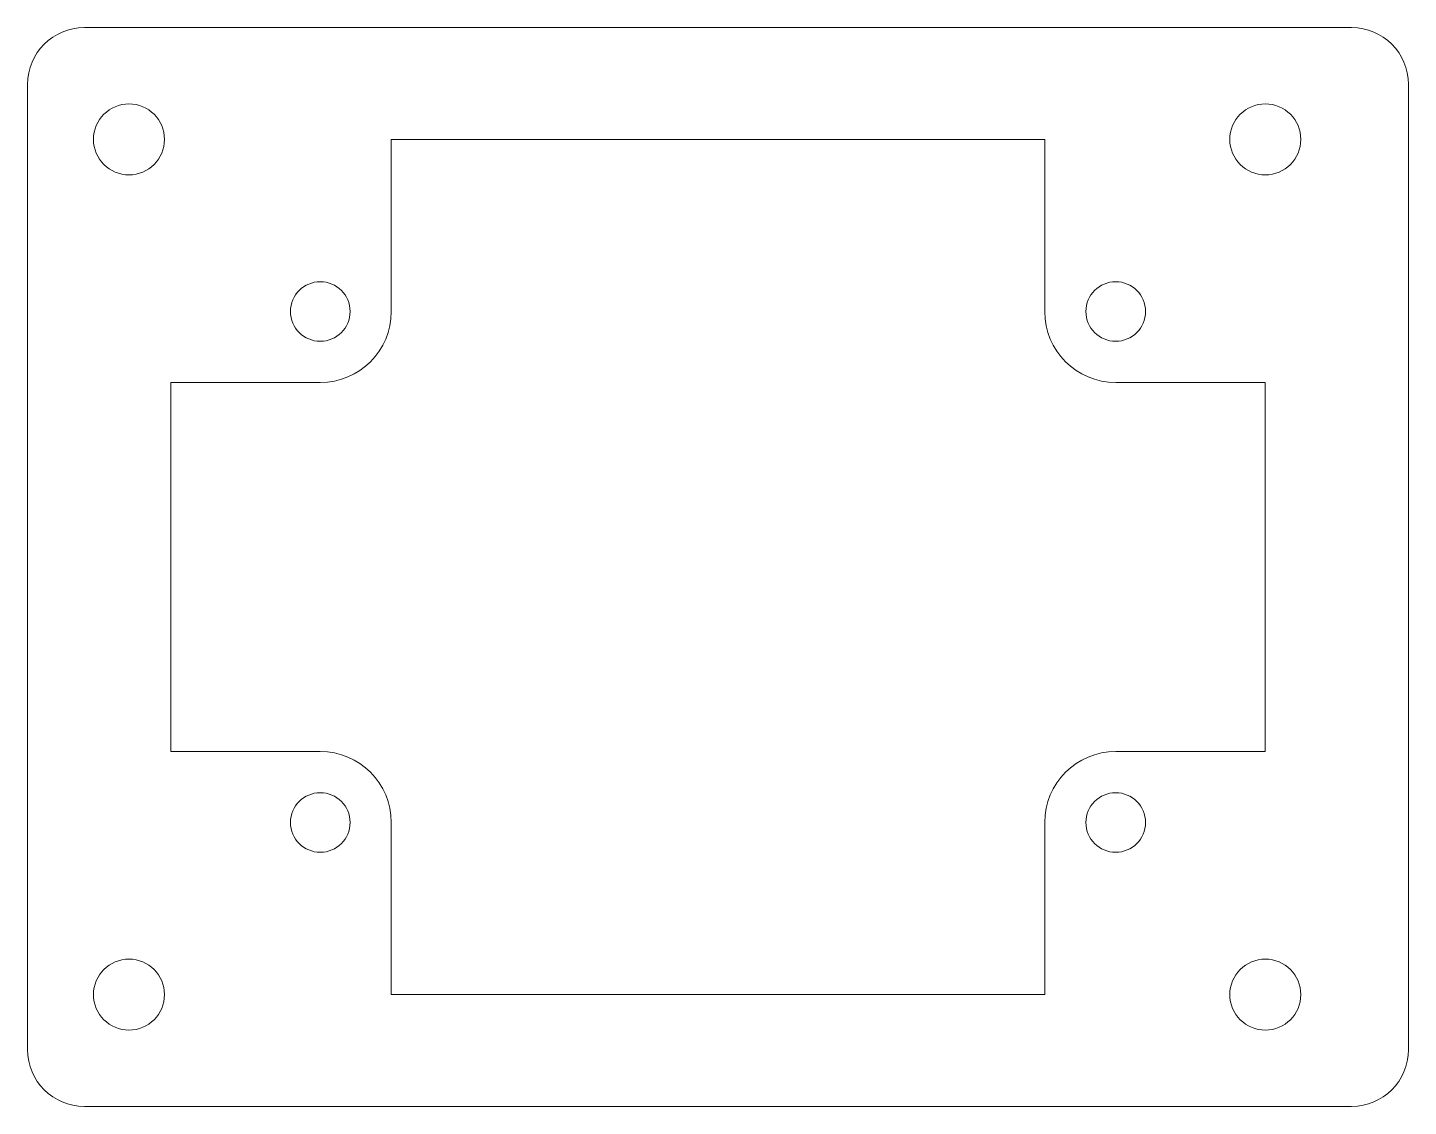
# Model space of a CAD drawing. Header units: inches. Extents: x -1.22 to 1.22, y -0.95 to 0.95.
import ezdxf

# ---------------------------------------------------------------- set-up
doc = ezdxf.new("R2010")
doc.units = ezdxf.units.IN
doc.header["$MEASUREMENT"] = 0

msp = doc.modelspace()

# ---------------------------------------------------------------- linework, layer by layer
at = {"color": 1, "linetype": 'Continuous', "lineweight": 5}
for p, q in [((-1.1151, 0.95), (1.1151, 0.95)), ((-1.2151, -0.85), (-1.2151, 0.85)), ((1.2151, -0.85), (1.2151, 0.85)), ((-0.575, 0.45), (-0.575, 0.7531)), ((-0.575, 0.7531), (0.575, 0.7531)), ((0.575, 0.45), (0.575, 0.7531)), ((-0.7, 0.325), (-0.9633, 0.325)), ((-0.9633, -0.325), (-0.9633, 0.325)), ((0.7, 0.325), (0.9633, 0.325)), ((0.9633, -0.325), (0.9633, 0.325)), ((-0.7, -0.325), (-0.9633, -0.325)), ((0.7, -0.325), (0.9633, -0.325)), ((-0.575, -0.45), (-0.575, -0.7531)), ((0.575, -0.45), (0.575, -0.7531)), ((-0.575, -0.7531), (0.575, -0.7531)), ((-1.1151, -0.95), (1.1151, -0.95))]:
    msp.add_line(p, q, dxfattribs=at)
for centre, radius in [((-1.0367, 0.7531), 0.0625), ((0.9633, 0.7531), 0.0625), ((-0.7, 0.45), 0.0525), ((0.7, 0.45), 0.0525), ((-0.7, -0.45), 0.0525), ((0.7, -0.45), 0.0525), ((-1.0367, -0.7531), 0.0625), ((0.9633, -0.7531), 0.0625)]:
    msp.add_circle(centre, radius, dxfattribs=at)
for centre, radius, start, end in [((-1.1151, 0.85), 0.1, 90, 180), ((1.1151, 0.85), 0.1, 0, 90), ((-0.7, 0.45), 0.125, 270, 360), ((0.7, 0.45), 0.125, 180, 270), ((-0.7, -0.45), 0.125, 0, 90), ((0.7, -0.45), 0.125, 90, 180), ((-1.1151, -0.85), 0.1, 180, 270), ((1.1151, -0.85), 0.1, 270, 0)]:
    msp.add_arc(centre, radius, start, end, dxfattribs=at)

doc.saveas('drawing.dxf')
